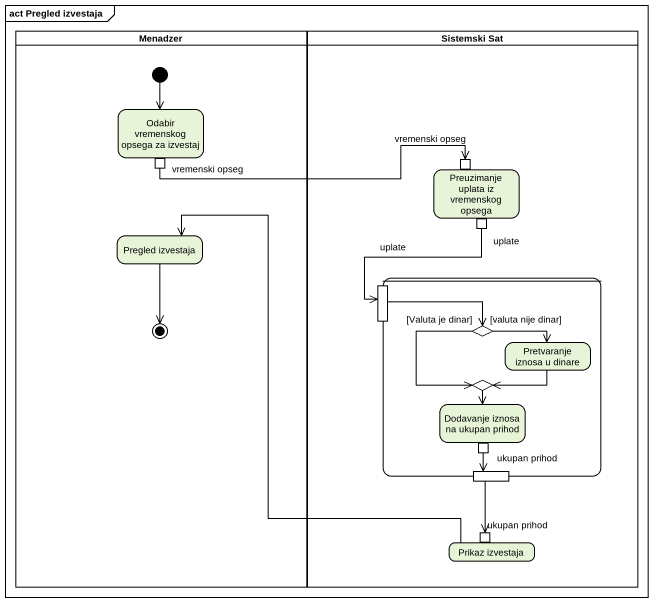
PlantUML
@startuml
mainframe act Pregled izvestaja
hide empty description
state Menadzer <<partition>> {
  state "Odabir vremenskog opsega za izvestaj" as Odabir_vremenskog_opsega_za {
    state "vremenski opseg" as vremenski_opseg <<outputPin>>
  }
  state "Pregled izvestaja" as Pregled_izvestaja
  [*] --> Odabir_vremenskog_opsega_za
  Pregled_izvestaja --> [*]
}
state "Sistemski Sat" as Sistemski_Sat <<partition>> {
  state "Preuzimanje uplata iz vremenskog opsega" as Preuzimanje_uplata_iz {
    state "vremenski opseg" as vremenski_opseg_2 <<inputPin>>
    state uplate <<outputPin>>
  }
  state " " as state1 {
    state pin1 <<inputPin>>
    state choice1 <<choice>>
    state "Pretvaranje iznosa u dinare" as Pretvaranje_iznosa_u_dinare
    state "Dodavanje iznosa na ukupan prihod" as Dodavanje_iznosa_na_ukupan {
      state "ukupan prihod" as ukupan_prihod <<outputPin>>
    }
    state choice2 <<choice>>
    state pin2 <<inputPin>>
  }
  state "Prikaz izvestaja" as Prikaz_izvestaja {
    state "ukupan prihod" as ukupan_prihod_2 <<inputPin>>
  }
}
vremenski_opseg -right-> vremenski_opseg_2
uplate --> pin1 : uplate
pin1 -right-> choice1
choice1 -right-> Pretvaranje_iznosa_u_dinare : [valuta nije dinar]
choice1 --> choice2 : [Valuta je dinar]
Pretvaranje_iznosa_u_dinare -left-> choice2
choice2 --> Dodavanje_iznosa_na_ukupan
ukupan_prihod --> pin2
pin2 --> ukupan_prihod_2
Prikaz_izvestaja -up-> Pregled_izvestaja
@enduml
